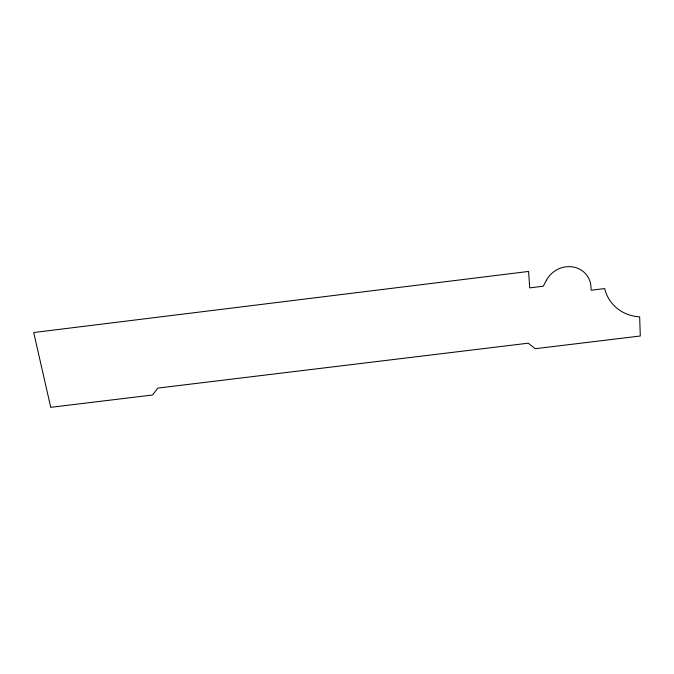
<?xml version="1.0" encoding="UTF-8"?>
<svg xmlns="http://www.w3.org/2000/svg" width="674" height="674" viewBox="0 0 674 674"><rect width="100%" height="100%" fill="white"/><g stroke="black" fill="none" stroke-linecap="round" stroke-linejoin="round"><path stroke-width="1.01" d="M546.454 280.207L543.236 286.223L529.705 287.882L528.585 271.437L33.7 332.526L50.744 407.323L152.56 395.006L157.859 388.081L528.222 343.192L535.291 348.702L640.3 335.997L639.651 316.847A43.979 39.833 -37.9 0 1 604.671 288.565L591.14 290.224L590.98 286.947A24.264 22.469 -34.6 0 0 572.571 266.896A24.264 22.469 -34.6 0 0 546.454 280.207"/></g></svg>
